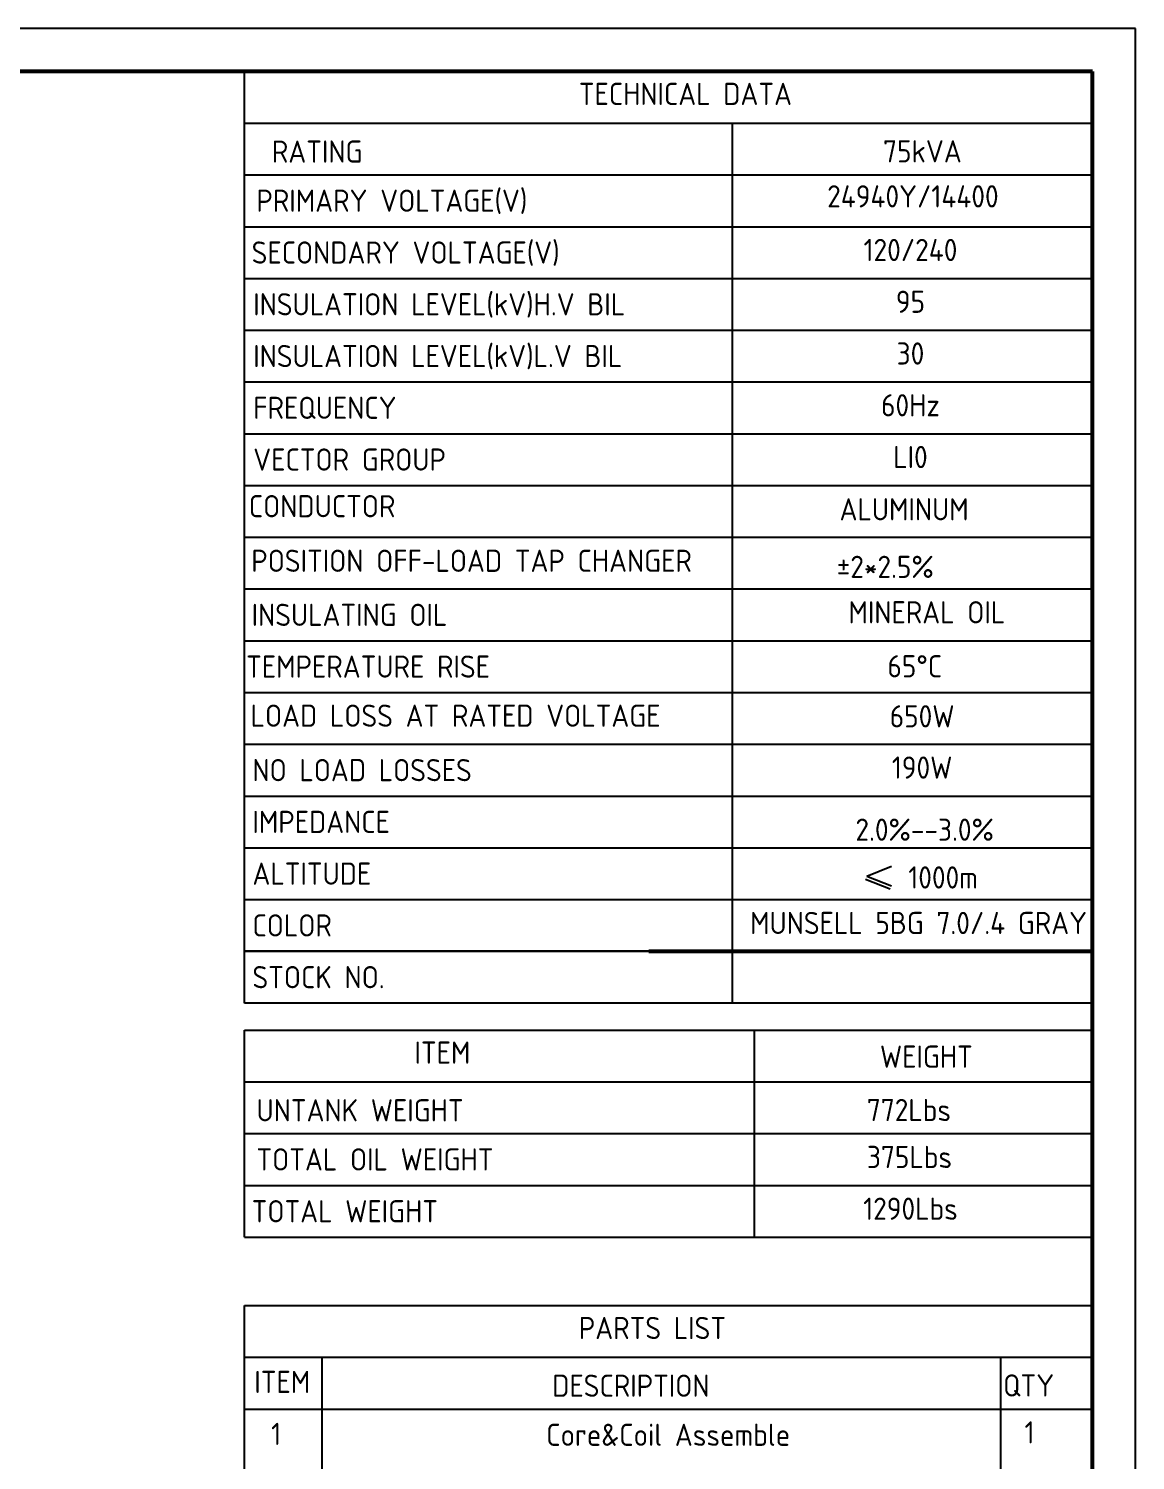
# Model space of a CAD drawing. Header units: millimetres. Extents: x 119255 to 123044, y -8474 to -5474.
# Drawn here: x 121877 to 123044, y -7305 to -5795 of the extents above; entities that cross this region are included whole.
import ezdxf
from ezdxf.enums import TextEntityAlignment as Align

# ---------------------------------------------------------------- set-up
doc = ezdxf.new("R2010")
doc.units = ezdxf.units.MM
doc.header["$LTSCALE"] = 3
doc.layers.add('A', color=3, linetype='Continuous')
doc.layers.add('S', color=254, linetype='Continuous')
doc.layers.add('标注、文本', color=3, linetype='Continuous', lineweight=25)
doc.layers.add('粗实线', color=4, linetype='Continuous', lineweight=53)
doc.styles.add('ST_WIN', font='isocp2.shx', dxfattribs={"bigfont": 'hzdxfst.shx'})

msp = doc.modelspace()

# ---------------------------------------------------------------- linework, layer by layer
at = {"layer": 'A'}
for p, q in [((122104.89, -6822.64), (122104.89, -5839.86)), ((122104.89, -5839.86), (122999.1, -5839.86)), ((122999.1, -6822.64), (122999.1, -5839.86)), ((122104.89, -5894.46), (122999.1, -5894.46)), ((122619.55, -6822.64), (122619.55, -5894.46)), ((122104.89, -5949.06), (122999.1, -5949.06)), ((122104.89, -6003.65), (122999.1, -6003.65)), ((122104.89, -6058.25), (122999.1, -6058.25)), ((122104.89, -6112.85), (122999.1, -6112.85)), ((122104.89, -6167.45), (122999.1, -6167.45)), ((122104.89, -6167.45), (122999.1, -6167.45)), ((122104.89, -6222.05), (122999.1, -6222.05)), ((122104.89, -6222.05), (122999.1, -6222.05)), ((122104.89, -6276.65), (122999.1, -6276.65)), ((122104.89, -6331.25), (122999.1, -6331.25)), ((122104.89, -6385.85), (122999.1, -6385.85)), ((122104.89, -6440.45), (122999.1, -6440.45)), ((122104.89, -6495.05), (122999.1, -6495.05)), ((122104.89, -6549.65), (122999.1, -6549.65)), ((122104.89, -6604.24), (122999.1, -6604.24)), ((122104.89, -6658.84), (122999.1, -6658.84)), ((122104.89, -6713.44), (122999.1, -6713.44)), ((122999.1, -6768.04), (122104.89, -6768.04)), ((122999.1, -6768.04), (122104.89, -6768.04)), ((122999.1, -6822.64), (122104.89, -6822.64)), ((122104.89, -7069.59), (122104.89, -6851.19)), ((122104.89, -6851.19), (122999.1, -6851.19)), ((122642.78, -7069.59), (122642.78, -6851.19)), ((122999.1, -7069.59), (122999.1, -6851.19)), ((122104.89, -6905.79), (122999.1, -6905.79)), ((122104.89, -6960.39), (122999.1, -6960.39)), ((122104.89, -7014.99), (122999.1, -7014.99)), ((122104.89, -7069.59), (122999.1, -7069.59)), ((122104.89, -8068.17), (122104.89, -7141.71)), ((122104.89, -7141.71), (122999.1, -7141.71)), ((122999.1, -8015.29), (122999.1, -7141.71)), ((122104.89, -7196.31), (122999.1, -7196.31)), ((122186.64, -8068.17), (122186.64, -7196.31)), ((122902.48, -8068.17), (122902.48, -7196.31)), ((122104.89, -7250.9), (122999.1, -7250.9))]:
    msp.add_line(p, q, dxfattribs=at)
msp.add_lwpolyline([(122105.21, -6768.04), (122999.1, -6768.04)], dxfattribs=at)
at = {"layer": 'S'}
for p, q in [((122786.98, -6678.66), (122761.09, -6688.97)), ((122786.98, -6699.27), (122761.09, -6688.97)), ((122785.62, -6702.61), (122759.73, -6692.31))]:
    msp.add_line(p, q, dxfattribs=at)
at = {"layer": '标注、文本'}
for p, q in [((123044.2, -5794.75), (119255.17, -5794.75)), ((123044.2, -8474.14), (123044.2, -5794.75))]:
    msp.add_line(p, q, dxfattribs=at)
at = {"layer": '粗实线'}
for p, q in [((122999.1, -5839.86), (119480.7, -5839.86)), ((122999.1, -8429.03), (122999.1, -5839.86)), ((122531.12, -6768.04), (122999.1, -6768.04))]:
    msp.add_line(p, q, dxfattribs=at)

# ---------------------------------------------------------------- texts
at = {"layer": 'S', "style": 'ST_WIN'}
for s, height, p in [('TECHNICAL DATA', 23.3996, (122457.4, -5875.28)), ('RATING', 23.4, (122133.73, -5936.14)), ('75kVA', 23.4, (122778.2, -5935.84)), ('PRIMARY VOLTAGE(V)', 23.3996, (122117.47, -5987.95)), ('SECONDARY VOLTAGE(V)', 23.3996, (122112.44, -6042.64)), ('INSULATION LEVEL(kV)H.V BIL', 23.3996, (122114.1, -6097.24)), ('INSULATION LEVEL(kV)L.V BIL', 23.3996, (122114.1, -6151.84)), ('FREQUENCY', 23.4, (122114.1, -6206.43)), ('VECTOR GROUP', 23.3996, (122114.1, -6261.03)), ('CONDUCTOR', 23.4, (122109.47, -6310.22)), ('INSULATING OIL', 23.3996, (122112.44, -6424.83)), ('TEMPERATURE RISE', 23.3996, (122106.6, -6479.43)), ('LOAD LOSS AT RATED VOLTAGE', 23.3996, (122111.34, -6531.2)), ('NO LOAD LOSSES', 23.3996, (122113.27, -6588.63)), ('IMPEDANCE', 23.4, (122113.27, -6643.23)), ('ALTITUDE', 23.4, (122113.27, -6697.83)), ('COLOR', 23.4, (122113.27, -6752.43)), ('STOCK NO.', 23.4, (122113.27, -6807.02)), ('ITEM', 23.4, (122284.15, -6886.61)), ('WEIGHT', 23.4, (122774.9, -6890.85)), ('UNTANK WEIGHT', 23.3996, (122117.57, -6947.48)), ('772Lbs', 23.4, (122761.07, -6947.17)), ('TOTAL OIL WEIGHT', 23.3996, (122117.47, -6999.28)), ('TOTAL WEIGHT', 23.3996, (122112.44, -7053.97)), ('PARTS LIST', 23.4, (122457.4, -7177.12)), ('ITEM', 23.4, (122115.29, -7233.98)), ('DESCRIPTION', 23.3996, (122429.38, -7237.99)), ('QTY', 23.4, (122904.78, -7237.69)), ('Core&Coil Assemble', 23.3996, (122423.09, -7289.79))]:
    msp.add_text(s, height=height, dxfattribs=at).set_placement(p)
for s, height, p in [('24940Y/14400', 23.3996, (122809.66, -5983.36)), ('120/240', 23.4, (122807.1, -6039.95)), ('95', 23.4, (122807.1, -6094.55)), ('30', 23.4, (122807.1, -6149.15)), ('60Hz', 23.4, (122807.1, -6203.75)), ('LI0', 23.4, (122807.1, -6258.35)), ('ALUMINUM', 23.4, (122800.39, -6313.48)), ('%%P2*2.5%%%', 23.3996, (122780.48, -6374.18)), (' MINERAL OIL', 23.3996, (122817.64, -6422.14)), ('65%%DC', 23.4, (122811.61, -6479.05)), ('650W', 23.4, (122819.35, -6531.87)), ('190W', 23.4, (122819.35, -6585.94)), ('2.0%%%--3.0%%%', 23.3996, (122822.03, -6651.45)), ('1000m', 23.4, (122841.55, -6701.85)), ('MUNSELL 5BG 7.0/.4 GRAY', 23.3996, (122815.64, -6749.88)), ('375Lbs', 23.4, (122806.06, -6996.69)), ('1290Lbs', 23.4, (122807.1, -7051.28)), ('1', 23.4, (122932.64, -7287.2)), ('1', 23.4, (122138.26, -7288.79))]:
    msp.add_text(s, height=height, dxfattribs=at).set_placement(p, align=Align.CENTER)
at = {"layer": 'S', "insert": (122112.05, -6344.4), "char_height": 23.3996, "width": 603.0125, "attachment_point": 1, "style": 'ST_WIN'}
msp.add_mtext('POSITION OFF-LOAD TAP CHANGER', dxfattribs=at)

doc.saveas('drawing.dxf')
